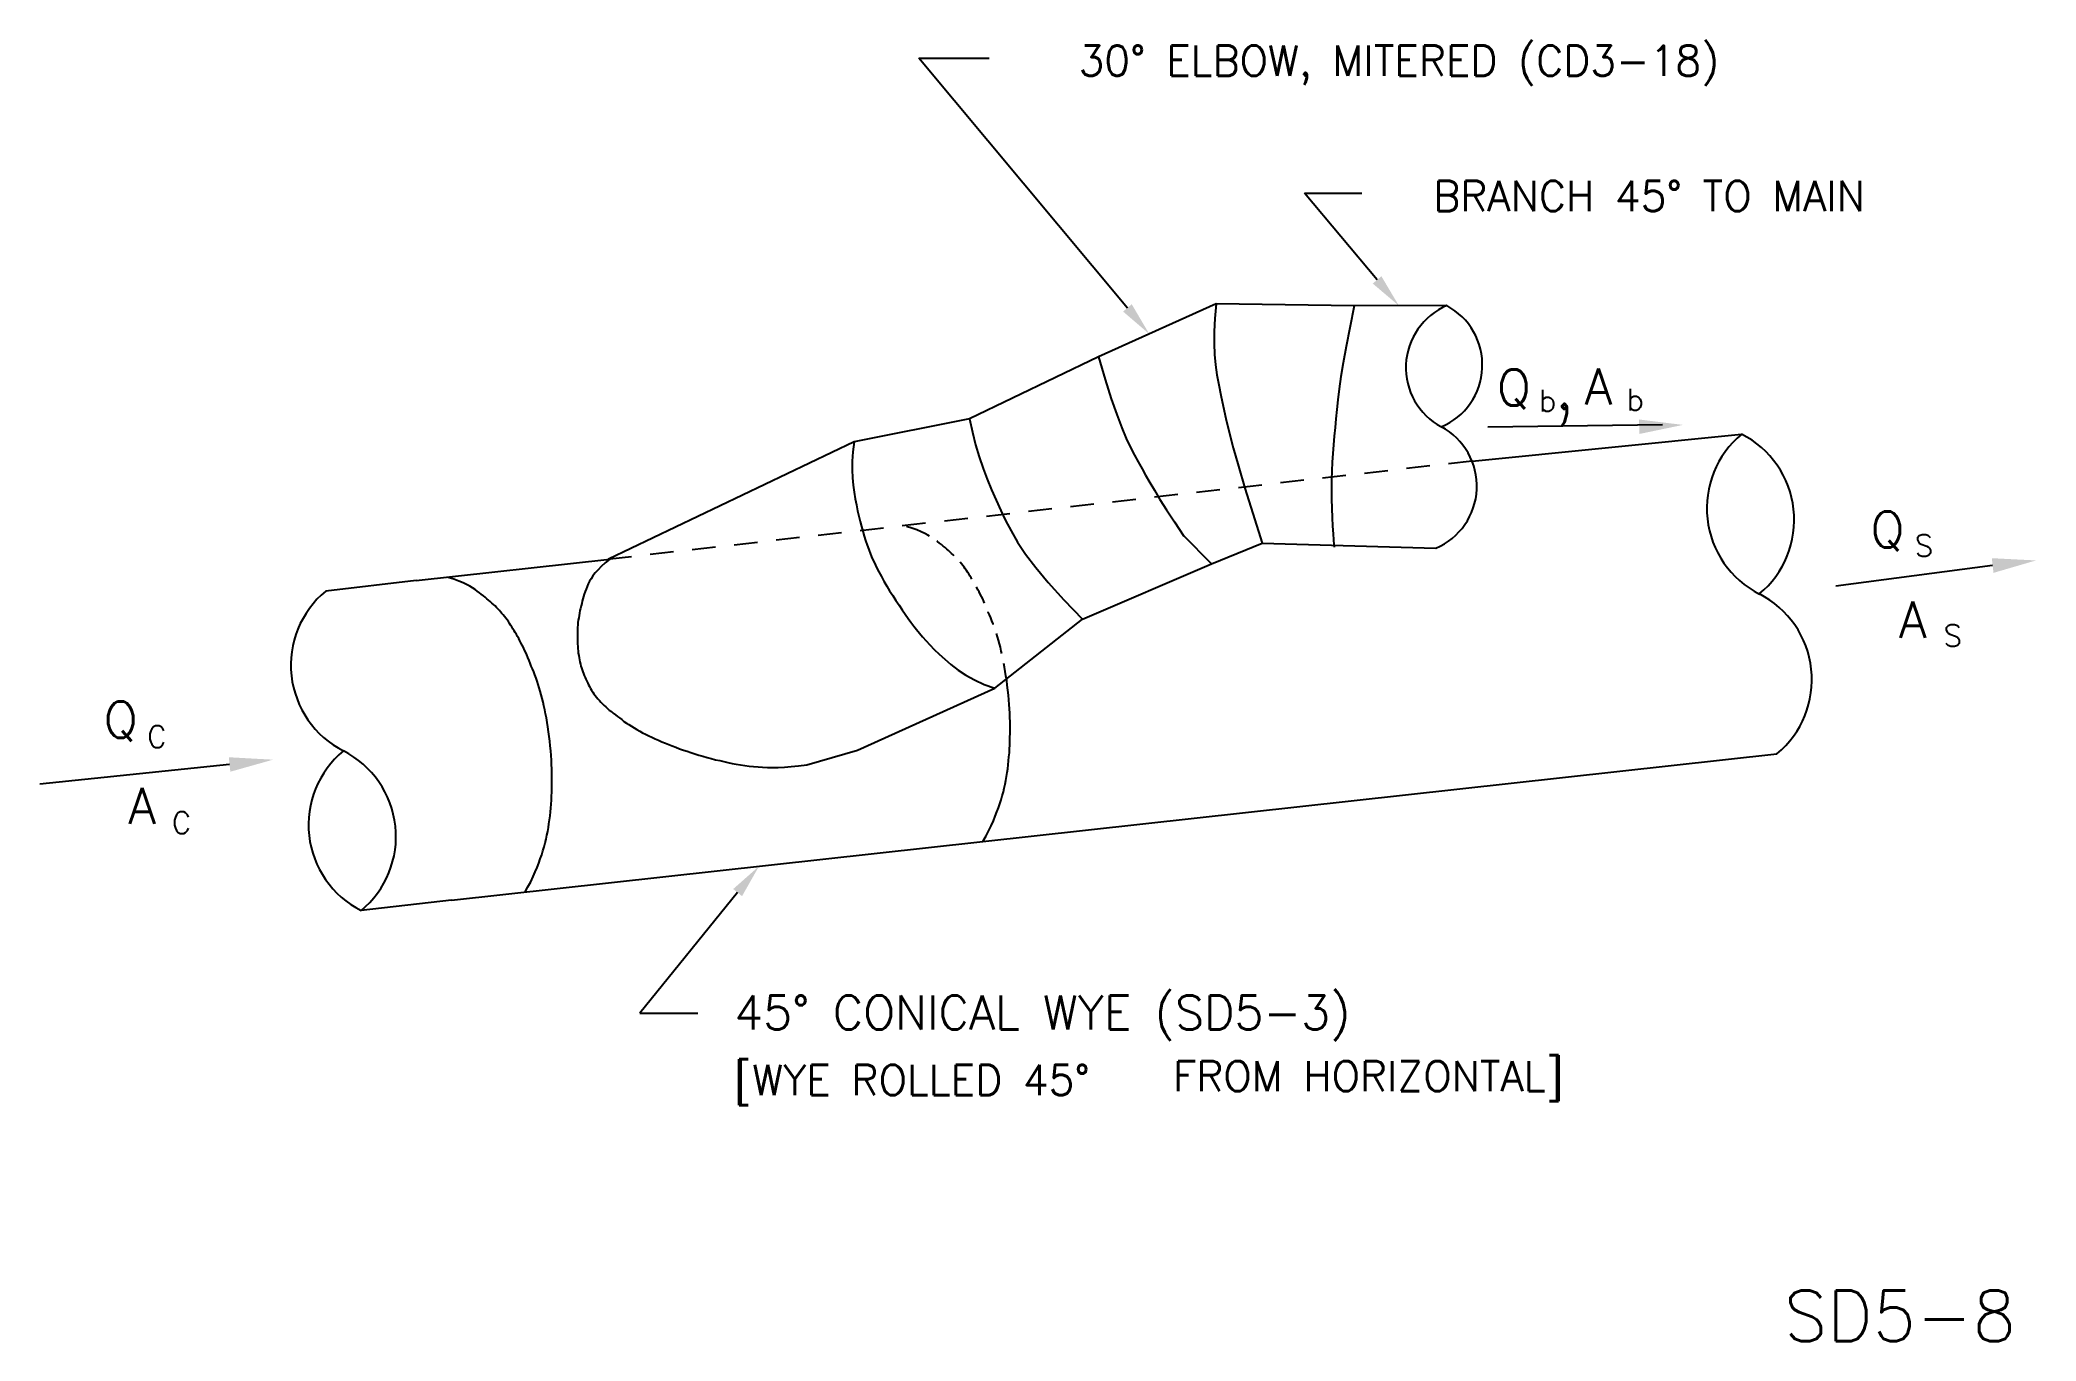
# Model space of a CAD drawing. Extents: x 1.3 to 11.9, y 1.1 to 8.
import ezdxf
from ezdxf.enums import TextEntityAlignment as Align

# ---------------------------------------------------------------- set-up
doc = ezdxf.new("R2010")
doc.units = 0
doc.header["$LTSCALE"] = 0.5
doc.header["$MEASUREMENT"] = 0
doc.linetypes.add('HIDDEN', pattern=[0.375, 0.25, -0.125])
doc.layers.get('0').update_dxf_attribs({"linetype": 'CONTINUOUS'})
doc.layers.add('NUMBER', color=7, linetype='CONTINUOUS')
doc.styles.add('ROMANS', font='romans')

msp = doc.modelspace()

# ---------------------------------------------------------------- linework, layer by layer
for p, q in [((7.051, 6.604), (5.941, 7.934)), ((5.941, 7.934), (6.225, 7.934)), ((6.225, 7.934), (6.315, 7.934)), ((8.379, 6.754), (7.993, 7.215)), ((7.993, 7.215), (8.298, 7.215)), ((7.523, 6.627), (6.898, 6.345)), ((8.258, 6.615), (7.523, 6.627)), ((8.75, 6.617), (8.258, 6.615)), ((6.898, 6.345), (6.211, 6.014)), ((6.211, 6.014), (5.598, 5.892)), ((9.898, 5.982), (8.968, 5.97)), ((5.598, 5.892), (4.291, 5.267)), ((8.884, 5.789), (10.318, 5.933)), ((7.348, 5.395), (7.498, 5.243)), ((7.498, 5.243), (7.768, 5.353)), ((7.768, 5.353), (8.692, 5.326)), ((3.267, 5.154), (4.298, 5.268)), ((6.812, 4.949), (7.498, 5.243)), ((11.653, 5.234), (10.82, 5.124)), ((3.267, 5.154), (2.787, 5.098)), ((6.346, 4.581), (6.812, 4.949)), ((5.616, 4.252), (6.346, 4.581)), ((5.346, 4.173), (5.616, 4.252)), ((2.275, 4.176), (1.266, 4.07)), ((3.455, 3.453), (10.506, 4.232)), ((3.455, 3.453), (2.975, 3.398)), ((4.977, 3.494), (4.457, 2.853)), ((4.457, 2.853), (4.676, 2.853)), ((4.676, 2.853), (4.766, 2.853))]:
    msp.add_line(p, q)
at = {"linetype": 'HIDDEN'}
msp.add_line((8.884, 5.789), (4.298, 5.268), dxfattribs=at)
for points in [[(7.523, 6.627), (7.516, 6.549), (7.512, 6.479), (7.512, 6.415), (7.515, 6.357), (7.52, 6.302), (7.527, 6.248), (7.537, 6.195), (7.547, 6.14), (7.56, 6.082), (7.574, 6.017), (7.592, 5.944), (7.614, 5.86), (7.642, 5.762), (7.676, 5.646), (7.718, 5.511), (7.768, 5.353)], [(8.258, 6.615), (8.234, 6.499), (8.214, 6.399), (8.198, 6.313), (8.186, 6.239), (8.177, 6.174), (8.171, 6.116), (8.165, 6.064), (8.16, 6.015), (8.156, 5.968), (8.151, 5.922), (8.147, 5.876), (8.144, 5.83), (8.14, 5.784), (8.138, 5.737), (8.136, 5.689), (8.136, 5.64), (8.136, 5.589), (8.138, 5.538), (8.14, 5.489), (8.142, 5.443), (8.145, 5.403), (8.147, 5.37), (8.149, 5.345), (8.15, 5.331)], [(6.898, 6.345), (6.933, 6.223), (6.965, 6.121), (6.994, 6.037), (7.021, 5.967), (7.045, 5.91), (7.068, 5.862), (7.089, 5.821), (7.109, 5.785), (7.129, 5.749), (7.148, 5.714), (7.17, 5.676), (7.195, 5.634), (7.224, 5.586), (7.259, 5.531), (7.301, 5.466), (7.351, 5.39)], [(6.211, 6.014), (6.226, 5.943), (6.243, 5.876), (6.262, 5.812), (6.283, 5.751), (6.305, 5.693), (6.328, 5.637), (6.352, 5.582), (6.377, 5.527), (6.403, 5.473), (6.432, 5.418), (6.467, 5.359), (6.509, 5.294), (6.563, 5.223), (6.629, 5.143), (6.712, 5.052), (6.812, 4.949)], [(5.598, 5.892), (5.591, 5.839), (5.587, 5.789), (5.587, 5.743), (5.588, 5.701), (5.592, 5.661), (5.597, 5.624), (5.603, 5.589), (5.61, 5.556), (5.616, 5.525), (5.623, 5.496), (5.629, 5.468), (5.636, 5.441), (5.643, 5.416), (5.65, 5.391), (5.658, 5.367), (5.666, 5.343), (5.675, 5.319), (5.684, 5.295), (5.694, 5.272), (5.705, 5.248), (5.716, 5.224), (5.728, 5.2), (5.742, 5.176), (5.756, 5.151), (5.771, 5.125), (5.786, 5.099), (5.803, 5.074), (5.819, 5.048), (5.836, 5.023), (5.853, 4.998), (5.869, 4.975), (5.884, 4.953), (5.899, 4.932), (5.914, 4.912), (5.929, 4.893), (5.945, 4.874), (5.961, 4.854), (5.98, 4.834), (6, 4.812), (6.023, 4.788), (6.049, 4.762), (6.079, 4.735), (6.112, 4.707), (6.15, 4.678), (6.191, 4.651), (6.238, 4.625), (6.289, 4.601), (6.346, 4.581)], [(5.998, 5.391), (5.99, 5.395), (5.973, 5.404), (5.954, 5.414), (5.931, 5.423), (5.905, 5.432), (5.875, 5.442)], [(6.129, 5.285), (6.124, 5.291), (6.115, 5.298), (6.107, 5.306), (6.099, 5.314), (6.09, 5.321), (6.081, 5.329), (6.071, 5.337), (6.062, 5.345), (6.051, 5.353), (6.041, 5.361), (6.037, 5.363)], [(4.298, 5.268), (4.273, 5.248), (4.252, 5.229), (4.235, 5.211), (4.22, 5.195), (4.208, 5.179), (4.198, 5.164), (4.19, 5.15), (4.183, 5.136), (4.177, 5.122), (4.171, 5.109), (4.166, 5.095), (4.162, 5.082), (4.158, 5.07), (4.154, 5.057), (4.151, 5.044), (4.148, 5.032), (4.145, 5.019), (4.142, 5.006), (4.139, 4.994), (4.136, 4.981), (4.134, 4.968), (4.132, 4.956), (4.13, 4.943), (4.128, 4.931), (4.127, 4.918), (4.126, 4.905), (4.126, 4.893), (4.125, 4.88), (4.125, 4.867), (4.125, 4.855), (4.126, 4.842), (4.126, 4.829), (4.126, 4.817), (4.127, 4.804), (4.128, 4.792), (4.129, 4.779), (4.13, 4.767), (4.132, 4.755), (4.134, 4.743), (4.136, 4.732), (4.138, 4.721), (4.141, 4.71), (4.144, 4.699), (4.147, 4.689), (4.151, 4.679), (4.154, 4.669), (4.158, 4.659), (4.162, 4.649), (4.166, 4.639), (4.17, 4.629), (4.175, 4.619), (4.18, 4.609), (4.184, 4.6), (4.19, 4.59), (4.195, 4.58), (4.201, 4.571), (4.207, 4.561), (4.213, 4.552), (4.22, 4.543), (4.227, 4.534), (4.234, 4.525), (4.242, 4.516), (4.25, 4.507), (4.258, 4.499), (4.267, 4.49), (4.276, 4.482), (4.286, 4.473), (4.295, 4.465), (4.306, 4.457), (4.316, 4.448), (4.327, 4.44), (4.338, 4.431), (4.349, 4.423), (4.361, 4.414), (4.373, 4.405), (4.386, 4.396), (4.399, 4.388), (4.413, 4.379), (4.427, 4.37), (4.441, 4.361), (4.457, 4.353), (4.472, 4.344), (4.488, 4.336), (4.505, 4.328), (4.522, 4.32), (4.539, 4.312), (4.557, 4.304), (4.575, 4.296), (4.593, 4.289), (4.612, 4.281), (4.63, 4.274), (4.649, 4.267), (4.669, 4.259), (4.689, 4.252), (4.709, 4.246), (4.729, 4.239), (4.75, 4.232), (4.772, 4.225), (4.793, 4.219), (4.815, 4.213), (4.837, 4.207), (4.859, 4.201), (4.882, 4.196), (4.904, 4.191), (4.926, 4.186), (4.948, 4.181), (4.97, 4.177), (4.992, 4.174), (5.015, 4.17), (5.038, 4.167), (5.062, 4.165), (5.086, 4.163), (5.11, 4.161), (5.136, 4.16), (5.164, 4.16), (5.194, 4.16), (5.227, 4.162), (5.262, 4.164), (5.302, 4.168), (5.346, 4.173)], [(6.224, 5.162), (6.219, 5.169), (6.213, 5.179), (6.207, 5.189), (6.201, 5.198), (6.195, 5.208), (6.188, 5.217), (6.182, 5.226), (6.175, 5.234), (6.168, 5.243), (6.161, 5.251), (6.161, 5.251)], [(3.845, 3.494), (3.862, 3.524), (3.877, 3.552), (3.89, 3.579), (3.901, 3.604), (3.911, 3.628), (3.92, 3.651), (3.928, 3.673), (3.936, 3.695), (3.942, 3.716), (3.948, 3.737), (3.954, 3.758), (3.959, 3.778), (3.963, 3.799), (3.968, 3.819), (3.971, 3.84), (3.974, 3.86), (3.977, 3.881), (3.98, 3.902), (3.982, 3.923), (3.984, 3.944), (3.985, 3.965), (3.987, 3.986), (3.988, 4.007), (3.989, 4.028), (3.989, 4.048), (3.99, 4.069), (3.99, 4.089), (3.99, 4.11), (3.99, 4.132), (3.989, 4.153), (3.988, 4.176), (3.987, 4.199), (3.985, 4.223), (3.983, 4.248), (3.981, 4.274), (3.978, 4.299), (3.975, 4.325), (3.971, 4.35), (3.968, 4.375), (3.964, 4.399), (3.96, 4.423), (3.956, 4.445), (3.952, 4.466), (3.947, 4.487), (3.943, 4.507), (3.938, 4.527), (3.933, 4.546), (3.927, 4.565), (3.922, 4.583), (3.916, 4.601), (3.911, 4.618), (3.905, 4.635), (3.899, 4.652), (3.893, 4.668), (3.887, 4.684), (3.88, 4.699), (3.874, 4.714), (3.868, 4.729), (3.862, 4.744), (3.856, 4.758), (3.85, 4.771), (3.844, 4.784), (3.838, 4.797), (3.831, 4.81), (3.825, 4.822), (3.819, 4.833), (3.813, 4.845), (3.807, 4.856), (3.801, 4.867), (3.795, 4.877), (3.789, 4.887), (3.782, 4.897), (3.776, 4.907), (3.77, 4.917), (3.764, 4.926), (3.758, 4.936), (3.751, 4.945), (3.745, 4.954), (3.738, 4.962), (3.731, 4.971), (3.724, 4.979), (3.717, 4.987), (3.71, 4.995), (3.702, 5.003), (3.694, 5.011), (3.687, 5.019), (3.678, 5.027), (3.67, 5.034), (3.662, 5.042), (3.653, 5.05), (3.644, 5.057), (3.634, 5.065), (3.625, 5.073), (3.614, 5.081), (3.604, 5.089), (3.592, 5.097), (3.581, 5.106), (3.568, 5.115), (3.553, 5.124), (3.536, 5.133), (3.517, 5.142), (3.494, 5.151), (3.468, 5.161), (3.437, 5.17)], [(6.291, 5.033), (6.287, 5.043), (6.281, 5.056), (6.275, 5.069), (6.268, 5.081), (6.262, 5.094), (6.256, 5.105), (6.25, 5.117), (6.248, 5.12)], [(6.337, 4.92), (6.336, 4.924), (6.33, 4.94), (6.324, 4.956), (6.318, 4.971), (6.311, 4.986), (6.311, 4.988)], [(6.383, 4.766), (6.38, 4.779), (6.375, 4.799), (6.37, 4.818), (6.365, 4.836), (6.359, 4.855), (6.354, 4.872)], [(6.282, 3.766), (6.299, 3.796), (6.314, 3.824), (6.327, 3.85), (6.338, 3.876), (6.348, 3.9), (6.357, 3.923), (6.365, 3.945), (6.373, 3.967), (6.379, 3.988), (6.385, 4.009), (6.391, 4.03), (6.396, 4.05), (6.4, 4.071), (6.405, 4.091), (6.408, 4.111), (6.412, 4.132), (6.414, 4.153), (6.417, 4.174), (6.419, 4.195), (6.421, 4.216), (6.423, 4.237), (6.424, 4.258), (6.425, 4.279), (6.426, 4.299), (6.426, 4.32), (6.427, 4.341), (6.427, 4.361), (6.427, 4.382), (6.427, 4.403), (6.426, 4.425), (6.425, 4.448), (6.424, 4.471), (6.422, 4.495), (6.42, 4.52), (6.418, 4.545), (6.415, 4.571), (6.412, 4.597), (6.409, 4.622), (6.405, 4.647), (6.401, 4.671), (6.397, 4.694), (6.394, 4.713)]]:
    msp.add_lwpolyline(points)
for centre, radius, start, end in [((8.89, 6.287), 0.358, 112.9292, 241.8692), ((8.581, 6.301), 0.358, 292.9292, 61.8692), ((8.552, 5.656), 0.358, 292.9292, 61.8692), ((10.644, 5.538), 0.511, 129.5293, 243.0779), ((10.087, 5.477), 0.511, 309.5293, 63.0779), ((3.112, 4.704), 0.511, 129.5293, 243.0779), ((10.181, 4.627), 0.511, 309.5293, 63.0779), ((3.206, 3.854), 0.511, 129.5293, 243.0779), ((2.649, 3.792), 0.511, 309.5293, 63.0779)]:
    msp.add_arc(centre, radius, start, end)
for points in [[(8.402, 6.773), (8.356, 6.734), (8.495, 6.616)], [(7.074, 6.624), (7.028, 6.585), (7.167, 6.466)], [(9.772, 6.011), (9.775, 5.934), (10.006, 5.982)], [(11.649, 5.273), (11.658, 5.195), (11.884, 5.261)], [(2.271, 4.214), (2.279, 4.137), (2.506, 4.201)], [(4.954, 3.513), (5.001, 3.475), (5.091, 3.634)]]:
    msp.add_solid(points)

# ---------------------------------------------------------------- texts
at = {"style": 'ROMANS'}
for s, p in [('30%%d ELBOW, MITERED (CD3-18)', (8.495, 8)), ('BRANCH 45%%d TO MAIN', (9.826, 7.28))]:
    msp.add_text(s, height=0.16, dxfattribs=at).set_placement(p, align=Align.TOP_CENTER)
for s, height, p in [('Q', 0.192, (9.016, 6.085)), ('A', 0.192, (9.483, 6.09)), (',', 0.3, (9.311, 6.066)), ('Q', 0.192, (11.003, 5.33)), ('A', 0.192, (11.155, 4.85)), ('Q', 0.192, (1.605, 4.318)), ('A', 0.192, (1.736, 3.86)), ('45%%d CONICAL WYE (SD5-3)', 0.18, (4.959, 2.766)), ('[WYE ROLLED 45%%d', 0.16, (4.959, 2.417)), ('FROM HORIZONTAL]', 0.16, (7.294, 2.438))]:
    msp.add_text(s, height=height, dxfattribs=at).set_placement(p)
for s, p in [('b', (9.286, 6.111)), ('b', (9.752, 6.116)), ('S', (11.288, 5.34)), ('S', (11.441, 4.861)), ('C', (1.888, 4.324)), ('C', (2.019, 3.866))]:
    msp.add_text(s, height=0.115, dxfattribs=at).set_placement(p, align=Align.MIDDLE)
at = {"layer": 'NUMBER', "style": 'ROMANS'}
msp.add_text('SD5-8', height=0.2691, dxfattribs=at).set_placement((10.543, 1.108))

doc.saveas('drawing.dxf')
